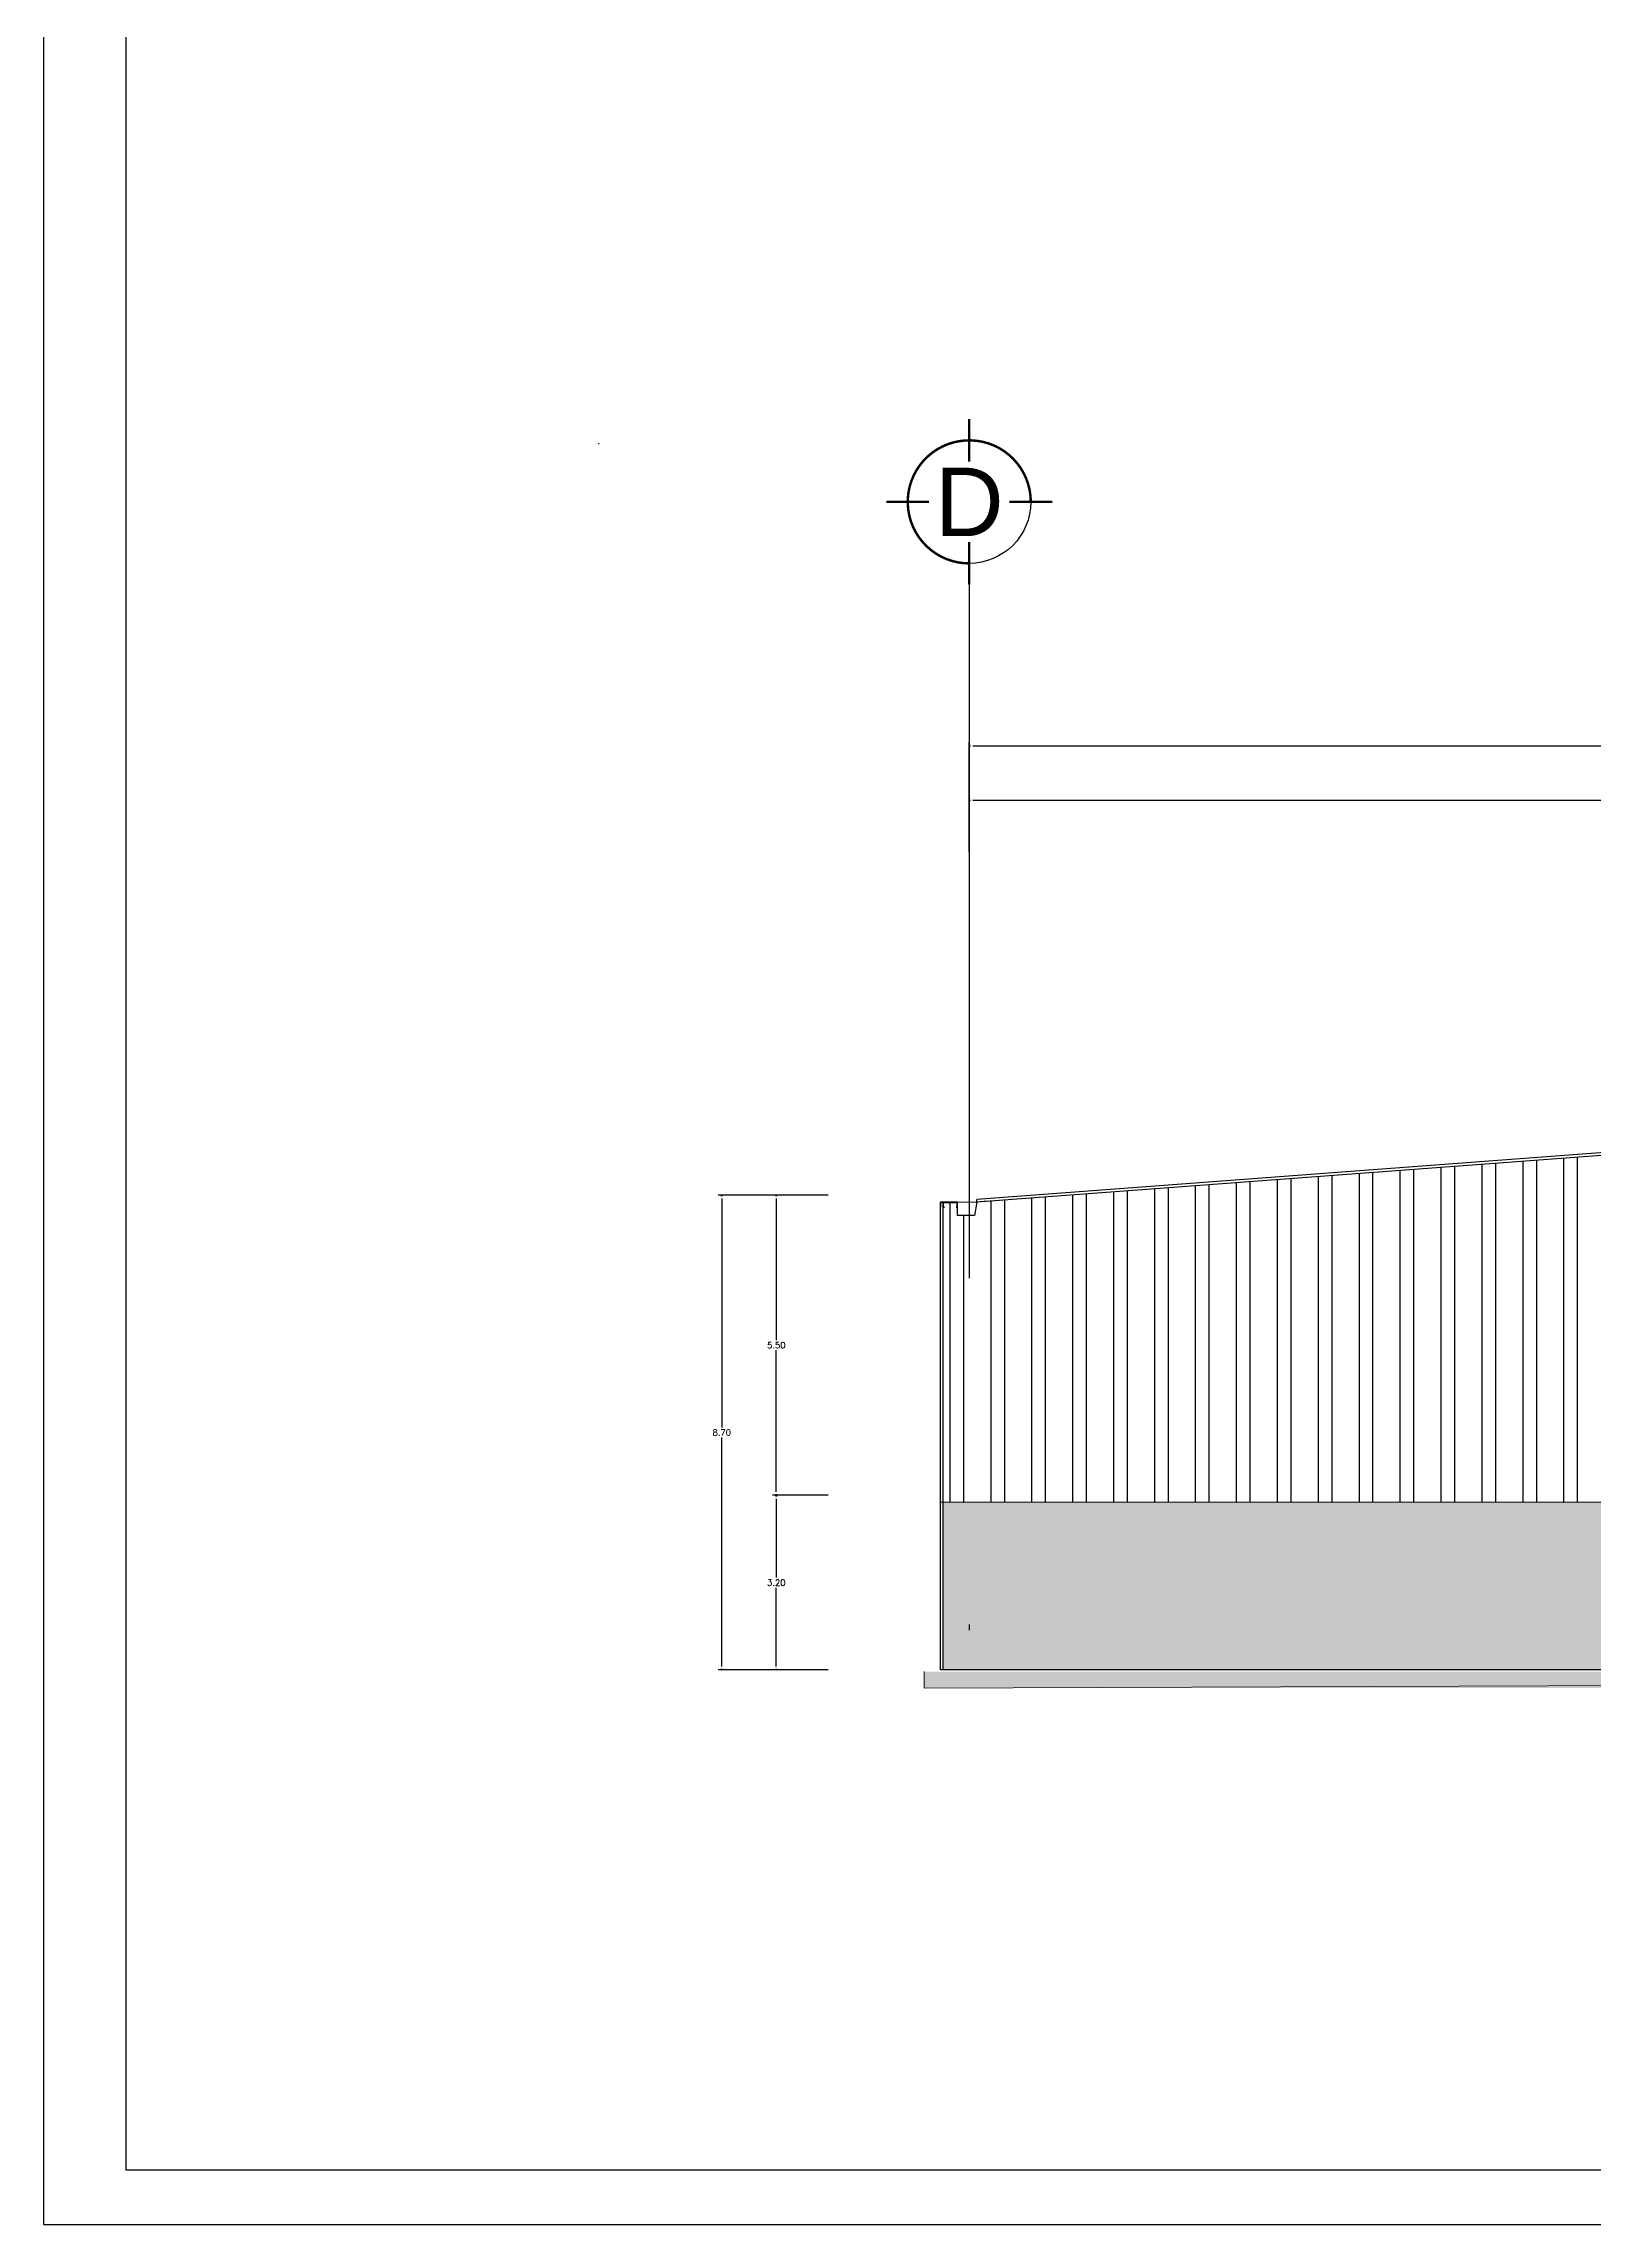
# Model space of a CAD drawing. Header units: inches. Extents: x 5 to 295, y 10 to 227.
# Drawn here: x 4.72 to 33.14, y 11.53 to 51.48 of the extents above; entities that cross this region are included whole.
import ezdxf
from ezdxf.enums import TextEntityAlignment as Align

# ---------------------------------------------------------------- set-up
doc = ezdxf.new("R2010")
doc.units = ezdxf.units.IN
doc.header["$MEASUREMENT"] = 0
doc.linetypes.add('DASHDOT', pattern=[25.4, 12.7, -6.35, 0, -6.35])
doc.layers.add('1', color=1, linetype='Continuous', lineweight=5)
doc.layers.add('muros', color=5, linetype='Continuous', lineweight=50)
for name, color, linetype in [('1- 1', 1, 'Continuous'), ('1- 3', 3, 'Continuous'), ('Capa 1', 7, 'Continuous'), ('dim-75', 2, 'Continuous'), ('ejes', 140, 'DASHDOT'), ('hatch', 9, 'Continuous'), ('MARCO', 254, 'Continuous'), ('proy ante', 7, 'Continuous')]:
    doc.layers.add(name, color=color, linetype=linetype)
doc.styles.add('75', font='romans.shx', dxfattribs={"height": 0.112})
doc.styles.add('ALA', font='arial.ttf')
doc.dimstyles.new('DIM-75P', dxfattribs={"dimtxt": 0.06375, "dimasz": 0.06375, "dimexe": 0.0675, "dimexo": 0.0468, "dimgap": 0.0375, "dimtad": 0, "dimtih": 1, "dimtoh": 1, "dimzin": 0, "dimdsep": 46, "dimtxsty": '75', "dimblk": 'flecha', "dimcen": 0.0675, "dimclrd": 1, "dimclre": 1, "dimclrt": 256, "dimadec": 0, "dimazin": 0, "dimtfac": 1, "dimtmove": 1, "dimatfit": 3, "dimldrblk": 'flecha', "dimfxl": 0.045, "dimtolj": 1, "dimtzin": 0, "dimlwd": -1, "dimlwe": -1, "dimarcsym": 0})

# ---------------------------------------------------------------- blocks, each defined once
blk = doc.blocks.new('ejeh')
at = {"layer": 'ejes', "const_width": 0.02}
for points in [[(0, 1.348), (0, 1)], [(-0.326, 0.674), (-0.674, 0.674)], [(0.326, 0.674), (0.674, 0.674)], [(0, 0), (0, 0.348)]]:
    blk.add_lwpolyline(points, dxfattribs=at)
blk.add_lwpolyline([(0, 0.174, -2.414214), (0.5, 0.674, 1)], format="xyb", dxfattribs=at)
at = {"layer": 'ejes'}
blk.add_circle((0, 0.674), 0.5, dxfattribs=at)
blk.add_attdef('X', text='', height=0.556, dxfattribs=at).set_placement((0, 0.674), align=Align.MIDDLE_CENTER)
blk = doc.blocks.new('flecha')
at = {"ltscale": 6}
for points in [[(-0.02, 0.03), (-0.11, 0.13), (-0.12, 0.05), (-0.12, 0.21)], [(-0.02, -0.03), (-0.11, -0.13), (-0.12, -0.05), (-0.12, -0.21)]]:
    blk.add_hatch(color=256, dxfattribs=at).paths.add_polyline_path(points)
for p, q in [((0.01, -0.02), (-0.14, 0.24)), ((0.01, 0.02), (-0.14, -0.24)), ((-0.13, 0.24), (-0.13, 0.03)), ((-0.13, 0.03), (-0.1, 0.12)), ((0, 0), (-0.1, 0.12)), ((0, 0), (-0.1, -0.12)), ((-0.13, -0.02), (-0.13, -0.24)), ((-0.13, -0.02), (-0.1, -0.12))]:
    blk.add_line(p, q, dxfattribs=at)
for points in [[(-0.02, 0.03), (-0.11, 0.13), (-0.12, 0.05), (-0.12, 0.21)], [(-0.02, -0.03), (-0.11, -0.13), (-0.12, -0.05), (-0.12, -0.21)]]:
    blk.add_lwpolyline(points, close=True, dxfattribs=at)
blk = doc.blocks.new('*D1411')
at = {"layer": 'Defpoints', "color": 0, "transparency": 16777216}
for p in [(101.681, 38.621), (21.684, 36.621), (101.681, 36.621)]:
    blk.add_point(p, dxfattribs=at)
at = {"layer": 'dim-75', "color": 1, "transparency": 16777216}
for p, q in [((21.684, 36.667), (21.684, 38.688)), ((21.748, 38.621), (61.421, 38.621)), ((101.618, 38.621), (61.944, 38.621)), ((101.681, 36.667), (101.681, 38.688))]:
    blk.add_line(p, q, dxfattribs=at)
at = {"layer": 'dim-75', "color": 1, "transparency": 16777216, "xscale": 0.06375, "yscale": 0.06375, "zscale": 0.06375, "rotation": 180}
blk.add_blockref('flecha', (21.684, 38.621), dxfattribs=at)
at = {"layer": 'dim-75', "color": 1, "transparency": 16777216, "xscale": 0.06375, "yscale": 0.06375, "zscale": 0.06375}
blk.add_blockref('flecha', (101.681, 38.621), dxfattribs=at)
at = {"layer": 'dim-75', "transparency": 16777216, "insert": (61.683, 38.621), "char_height": 0.112, "attachment_point": 5, "style": '75'}
blk.add_mtext('\\A1;80.00', dxfattribs=at)
blk = doc.blocks.new('*D1414')
at = {"layer": 'Defpoints', "color": 0, "transparency": 16777216}
for p in [(21.684, 37.621), (21.684, 36.621), (46.549, 36.621)]:
    blk.add_point(p, dxfattribs=at)
at = {"layer": 'dim-75', "color": 1, "transparency": 16777216}
for p, q in [((21.684, 36.667), (21.684, 37.688)), ((21.748, 37.621), (33.855, 37.621)), ((46.485, 37.621), (34.378, 37.621)), ((46.549, 36.667), (46.549, 37.688))]:
    blk.add_line(p, q, dxfattribs=at)
at = {"layer": 'dim-75', "color": 1, "transparency": 16777216, "xscale": 0.06375, "yscale": 0.06375, "zscale": 0.06375, "rotation": 180}
blk.add_blockref('flecha', (21.684, 37.621), dxfattribs=at)
at = {"layer": 'dim-75', "color": 1, "transparency": 16777216, "xscale": 0.06375, "yscale": 0.06375, "zscale": 0.06375}
blk.add_blockref('flecha', (46.549, 37.621), dxfattribs=at)
at = {"layer": 'dim-75', "transparency": 16777216, "insert": (34.117, 37.621), "char_height": 0.112, "attachment_point": 5, "style": '75'}
blk.add_mtext('\\A1;25.00', dxfattribs=at)
blk = doc.blocks.new('*D1418')
at = {"layer": 'Defpoints', "color": 0, "transparency": 16777216}
for p in [(19.148, 30.387), (17.148, 21.687), (19.148, 21.687)]:
    blk.add_point(p, dxfattribs=at)
at = {"layer": 'dim-75', "color": 1, "transparency": 16777216}
for p, q in [((19.101, 30.387), (17.081, 30.387)), ((17.148, 30.323), (17.148, 26.131)), ((17.148, 21.751), (17.148, 25.944)), ((19.101, 21.687), (17.081, 21.687))]:
    blk.add_line(p, q, dxfattribs=at)
at = {"layer": 'dim-75', "color": 1, "transparency": 16777216, "xscale": 0.06375, "yscale": 0.06375, "zscale": 0.06375}
for p, rotation in [((17.148, 30.387), 90), ((17.148, 21.687), 270)]:
    blk.add_blockref('flecha', p, dxfattribs=dict(at, rotation=rotation))
at = {"layer": 'dim-75', "transparency": 16777216, "insert": (17.148, 26.037), "char_height": 0.112, "attachment_point": 5, "style": '75'}
blk.add_mtext('\\A1;8.70', dxfattribs=at)
blk = doc.blocks.new('*D1419')
at = {"layer": 'Defpoints', "color": 0, "transparency": 16777216}
for p in [(18.148, 24.887), (19.148, 24.887), (19.148, 21.687)]:
    blk.add_point(p, dxfattribs=at)
at = {"layer": 'dim-75', "color": 1, "transparency": 16777216}
for p, q in [((19.101, 24.887), (18.081, 24.887)), ((18.148, 24.823), (18.148, 23.381)), ((18.148, 21.751), (18.148, 23.194)), ((19.101, 21.687), (18.081, 21.687))]:
    blk.add_line(p, q, dxfattribs=at)
at = {"layer": 'dim-75', "color": 1, "transparency": 16777216, "xscale": 0.06375, "yscale": 0.06375, "zscale": 0.06375}
for p, rotation in [((18.148, 24.887), 90), ((18.148, 21.687), 270)]:
    blk.add_blockref('flecha', p, dxfattribs=dict(at, rotation=rotation))
at = {"layer": 'dim-75', "transparency": 16777216, "insert": (18.148, 23.287), "char_height": 0.112, "attachment_point": 5, "style": '75'}
blk.add_mtext('\\A1;3.20', dxfattribs=at)
blk = doc.blocks.new('*D1420')
at = {"layer": 'Defpoints', "color": 0, "transparency": 16777216}
for p in [(18.148, 30.387), (19.148, 30.387), (19.148, 24.887)]:
    blk.add_point(p, dxfattribs=at)
at = {"layer": 'dim-75', "color": 1, "transparency": 16777216}
for p, q in [((19.101, 30.387), (18.081, 30.387)), ((18.148, 30.323), (18.148, 27.731)), ((18.148, 24.951), (18.148, 27.544)), ((19.101, 24.887), (18.081, 24.887))]:
    blk.add_line(p, q, dxfattribs=at)
at = {"layer": 'dim-75', "color": 1, "transparency": 16777216, "xscale": 0.06375, "yscale": 0.06375, "zscale": 0.06375}
for p, rotation in [((18.148, 30.387), 90), ((18.148, 24.887), 270)]:
    blk.add_blockref('flecha', p, dxfattribs=dict(at, rotation=rotation))
at = {"layer": 'dim-75', "transparency": 16777216, "insert": (18.148, 27.637), "char_height": 0.112, "attachment_point": 5, "style": '75'}
blk.add_mtext('\\A1;5.50', dxfattribs=at)

msp = doc.modelspace()

# ---------------------------------------------------------------- hatches: boundary and pattern name
at = {"layer": 'Capa 1', "true_color": 0xffffff}
h = msp.add_hatch(color=7, dxfattribs=at)
edge = h.paths.add_edge_path()
edge.add_spline(control_points=[(14.912, 44.147), (14.912, 44.147), (14.912, 44.183), (14.912, 44.183), (14.912, 44.183), (14.912, 44.168), (14.912, 44.168), (14.912, 44.168), (14.91, 44.168), (14.91, 44.168), (14.91, 44.168), (14.91, 44.164), (14.91, 44.164), (14.91, 44.164), (14.908, 44.162), (14.908, 44.162), (14.908, 44.162), (14.906, 44.16), (14.906, 44.16), (14.906, 44.16), (14.903, 44.16), (14.903, 44.16), (14.903, 44.16), (14.901, 44.158), (14.901, 44.158), (14.901, 44.158), (14.891, 44.158), (14.891, 44.158), (14.891, 44.158), (14.889, 44.16), (14.889, 44.16), (14.889, 44.16), (14.887, 44.16), (14.887, 44.16), (14.878, 44.172), (14.881, 44.166), (14.88, 44.179), (14.88, 44.179), (14.88, 44.204), (14.88, 44.204), (14.88, 44.204), (14.878, 44.154), (14.878, 44.154), (14.878, 44.154), (14.88, 44.152), (14.88, 44.152), (14.88, 44.152), (14.882, 44.149), (14.882, 44.149), (14.882, 44.149), (14.884, 44.147), (14.884, 44.147), (14.884, 44.147), (14.887, 44.147), (14.887, 44.147), (14.887, 44.147), (14.889, 44.145), (14.889, 44.145), (14.889, 44.145), (14.891, 44.145), (14.891, 44.145), (14.891, 44.145), (14.895, 44.143), (14.895, 44.143), (14.895, 44.143), (14.901, 44.143), (14.901, 44.143), (14.901, 44.143), (14.903, 44.145), (14.903, 44.145), (14.903, 44.145), (14.906, 44.145), (14.906, 44.145), (14.906, 44.145), (14.91, 44.147), (14.91, 44.147), (14.91, 44.147), (14.912, 44.147), (14.912, 44.147)], knot_values=[0, 0, 0, 0, 0.035278, 0.035278, 0.035278, 0.070556, 0.070556, 0.070556, 0.105833, 0.105833, 0.105833, 0.141111, 0.141111, 0.141111, 0.176389, 0.176389, 0.176389, 0.211667, 0.211667, 0.211667, 0.246944, 0.246944, 0.246944, 0.282222, 0.282222, 0.282222, 0.3175, 0.3175, 0.3175, 0.352778, 0.352778, 0.352778, 0.388056, 0.388056, 0.388056, 0.423333, 0.423333, 0.423333, 0.458611, 0.458611, 0.458611, 0.493889, 0.493889, 0.493889, 0.529167, 0.529167, 0.529167, 0.564444, 0.564444, 0.564444, 0.599722, 0.599722, 0.599722, 0.635, 0.635, 0.635, 0.670278, 0.670278, 0.670278, 0.705556, 0.705556, 0.705556, 0.740833, 0.740833, 0.740833, 0.776111, 0.776111, 0.776111, 0.811389, 0.811389, 0.811389, 0.846667, 0.846667, 0.846667, 0.881944, 0.881944, 0.881944, 0.917222, 0.917222, 0.917222, 0.917222], degree=3, periodic=0)
edge.add_line((14.912, 44.147), (14.912, 44.147))
at = {"layer": 'hatch'}
h = msp.add_hatch(dxfattribs=at)
h.set_pattern_fill('ANSI32', color=256, scale=2, angle=45)
h.set_pattern_definition([(90, (-177.4174, -84.8964), (-0.75, 1e-16), []), (90, (-177.1674, -84.6464), (-0.75, 1e-16), [])])
h.paths.add_polyline_path([(101.292, 30.257), (61.561, 33.227), (21.821, 30.257), (21.782, 30.013), (21.466, 30.013), (21.466, 30.257), (21.205, 30.257), (21.205, 24.76), (101.908, 24.76), (101.908, 30.25), (101.9, 30.25), (101.648, 30.253), (101.648, 30.013), (101.332, 30.013)])
h = msp.add_hatch(dxfattribs=at)
h.set_pattern_fill('AR-SAND', color=256, scale=0.5, angle=45)
h.set_pattern_definition([(82.5, (-177.4174, -84.8964), (-0.7035066, 0.6589636), [0, -0.76, 0, -0.85, 0, -0.8125]), (52.5, (-177.4174, -84.8964), (-0.372069, 1.62349), [0, -0.41, 0, -0.685, 0, -0.2625]), (12.5, (-177.8523, -85.3313), (1.0990146, 1.1030162), [0, -0.25, 0, -0.9, 0, -1.175]), (2.5, (-177.8523, -85.3313), (0.752521, 1.3731314), [0, -0.125, 0, -0.59, 0, -0.675])])
h.paths.add_polyline_path([(21.205, 24.76), (21.205, 21.687), (101.474, 21.687), (101.474, 24.76)])
at = {"layer": 'proy ante', "true_color": 0xffffff}
for points in [[(20.858, 21.656), (20.858, 21.355), (102.517, 21.656)], [(20.858, 21.355), (102.517, 21.656), (102.517, 21.355)]]:
    msp.add_hatch(color=7, dxfattribs=at).paths.add_polyline_path(points)

# ---------------------------------------------------------------- linework, layer by layer
at = {"layer": '1'}
for points in [[(21.158, 24.76), (21.158, 30.257), (21.821, 30.257), (61.561, 33.227), (101.292, 30.257), (101.908, 30.257), (101.908, 24.76), (21.158, 24.76)], [(101.956, 24.76), (101.956, 21.687), (21.158, 21.687), (21.158, 24.76), (101.956, 24.76)], [(21.158, 24.76), (101.908, 24.76)]]:
    msp.add_lwpolyline(points, dxfattribs=at)
at = {"layer": '1- 1', "lineweight": 25}
for points in [[(4.72, 226.632), (4.72, 11.529), (294.863, 11.529), (294.863, 226.632), (4.72, 226.632)], [(250.194, 225.028), (6.229, 225.028), (6.229, 12.524)], [(250.194, 12.524), (6.229, 12.524)]]:
    msp.add_lwpolyline(points, dxfattribs=at)
at = {"layer": '1- 3', "lineweight": 25}
for points in [[(22.027, 30.273), (21.821, 30.257), (21.782, 30.013), (21.466, 30.013), (21.466, 30.257), (21.158, 30.257), (21.158, 30.163), (21.142, 30.139)], [(21.158, 30.257), (21.205, 30.257)], [(21.205, 21.687), (21.205, 30.257)], [(21.442, 30.163), (21.466, 30.163), (21.466, 30.25), (21.205, 30.25), (21.205, 30.163), (21.229, 30.163), (21.213, 30.163), (21.213, 30.25), (21.458, 30.25), (21.458, 30.163), (21.442, 30.163)]]:
    msp.add_lwpolyline(points, dxfattribs=at)
at = {"layer": 'ejes'}
msp.add_line((21.684, 41.568), (21.684, 21.687), dxfattribs=at)
at = {"layer": 'muros', "lineweight": 25}
for points in [[(61.561, 33.283), (21.821, 30.305)], [(21.158, 24.76), (21.158, 30.257)]]:
    msp.add_lwpolyline(points, dxfattribs=at)
at = {"layer": 'proy ante', "color": 7, "lineweight": 25, "true_color": 0xffffff}
for points in [[(61.561, 33.227), (21.821, 30.257), (21.821, 30.305)], [(21.158, 21.687), (21.158, 30.257)], [(102.524, 21.687), (21.158, 21.687)]]:
    msp.add_lwpolyline(points, dxfattribs=at)
at = {"layer": 'proy ante', "lineweight": 0}
for points in [[(20.858, 21.656), (20.858, 21.355), (102.517, 21.656)], [(20.858, 21.355), (102.517, 21.656), (102.517, 21.355)]]:
    msp.add_lwpolyline(points, dxfattribs=at)

# ---------------------------------------------------------------- block references
at = {"layer": 'MARCO'}
ref = msp.add_blockref('ejeh', (21.684, 41.568), dxfattribs=dict(at, xscale=2.254873559710263, yscale=2.254873559710263, zscale=2.254873559710263))
ref.add_attrib('X', 'D', dxfattribs={"layer": 'ejes', "height": 1.254, "style": 'ALA'}).set_placement((21.684, 43.088), align=Align.MIDDLE_CENTER)

# ---------------------------------------------------------------- dimensions: what is measured, and where the dimension line sits
at = {"layer": 'dim-75'}
for base, p1, p2, angle, picture, middle in [((101.681, 38.621), (21.684, 36.621), (101.681, 36.621), 180, '*D1411', (61.683, 38.621)), ((17.148, 21.687), (19.148, 30.387), (19.148, 21.687), 90, '*D1418', (17.148, 26.037)), ((18.148, 30.387), (19.148, 24.887), (19.148, 30.387), 90, '*D1420', (18.148, 27.637)), ((18.148, 24.887), (19.148, 21.687), (19.148, 24.887), 90, '*D1419', (18.148, 23.287))]:
    dim = msp.add_linear_dim(base=base, p1=p1, p2=p2, angle=angle, dimstyle='DIM-75P', dxfattribs=at)
    dim.commit()
    dim.dimension.update_dxf_attribs({"geometry": picture, "text_midpoint": middle})
dim = msp.add_linear_dim(base=(21.684, 37.621), p1=(46.549, 36.621), p2=(21.684, 36.621), angle=180, text='25.00', dimstyle='DIM-75P', dxfattribs=at)
dim.commit()
dim.dimension.update_dxf_attribs({"geometry": '*D1414', "text_midpoint": (34.117, 37.621)})

doc.saveas('drawing.dxf')
